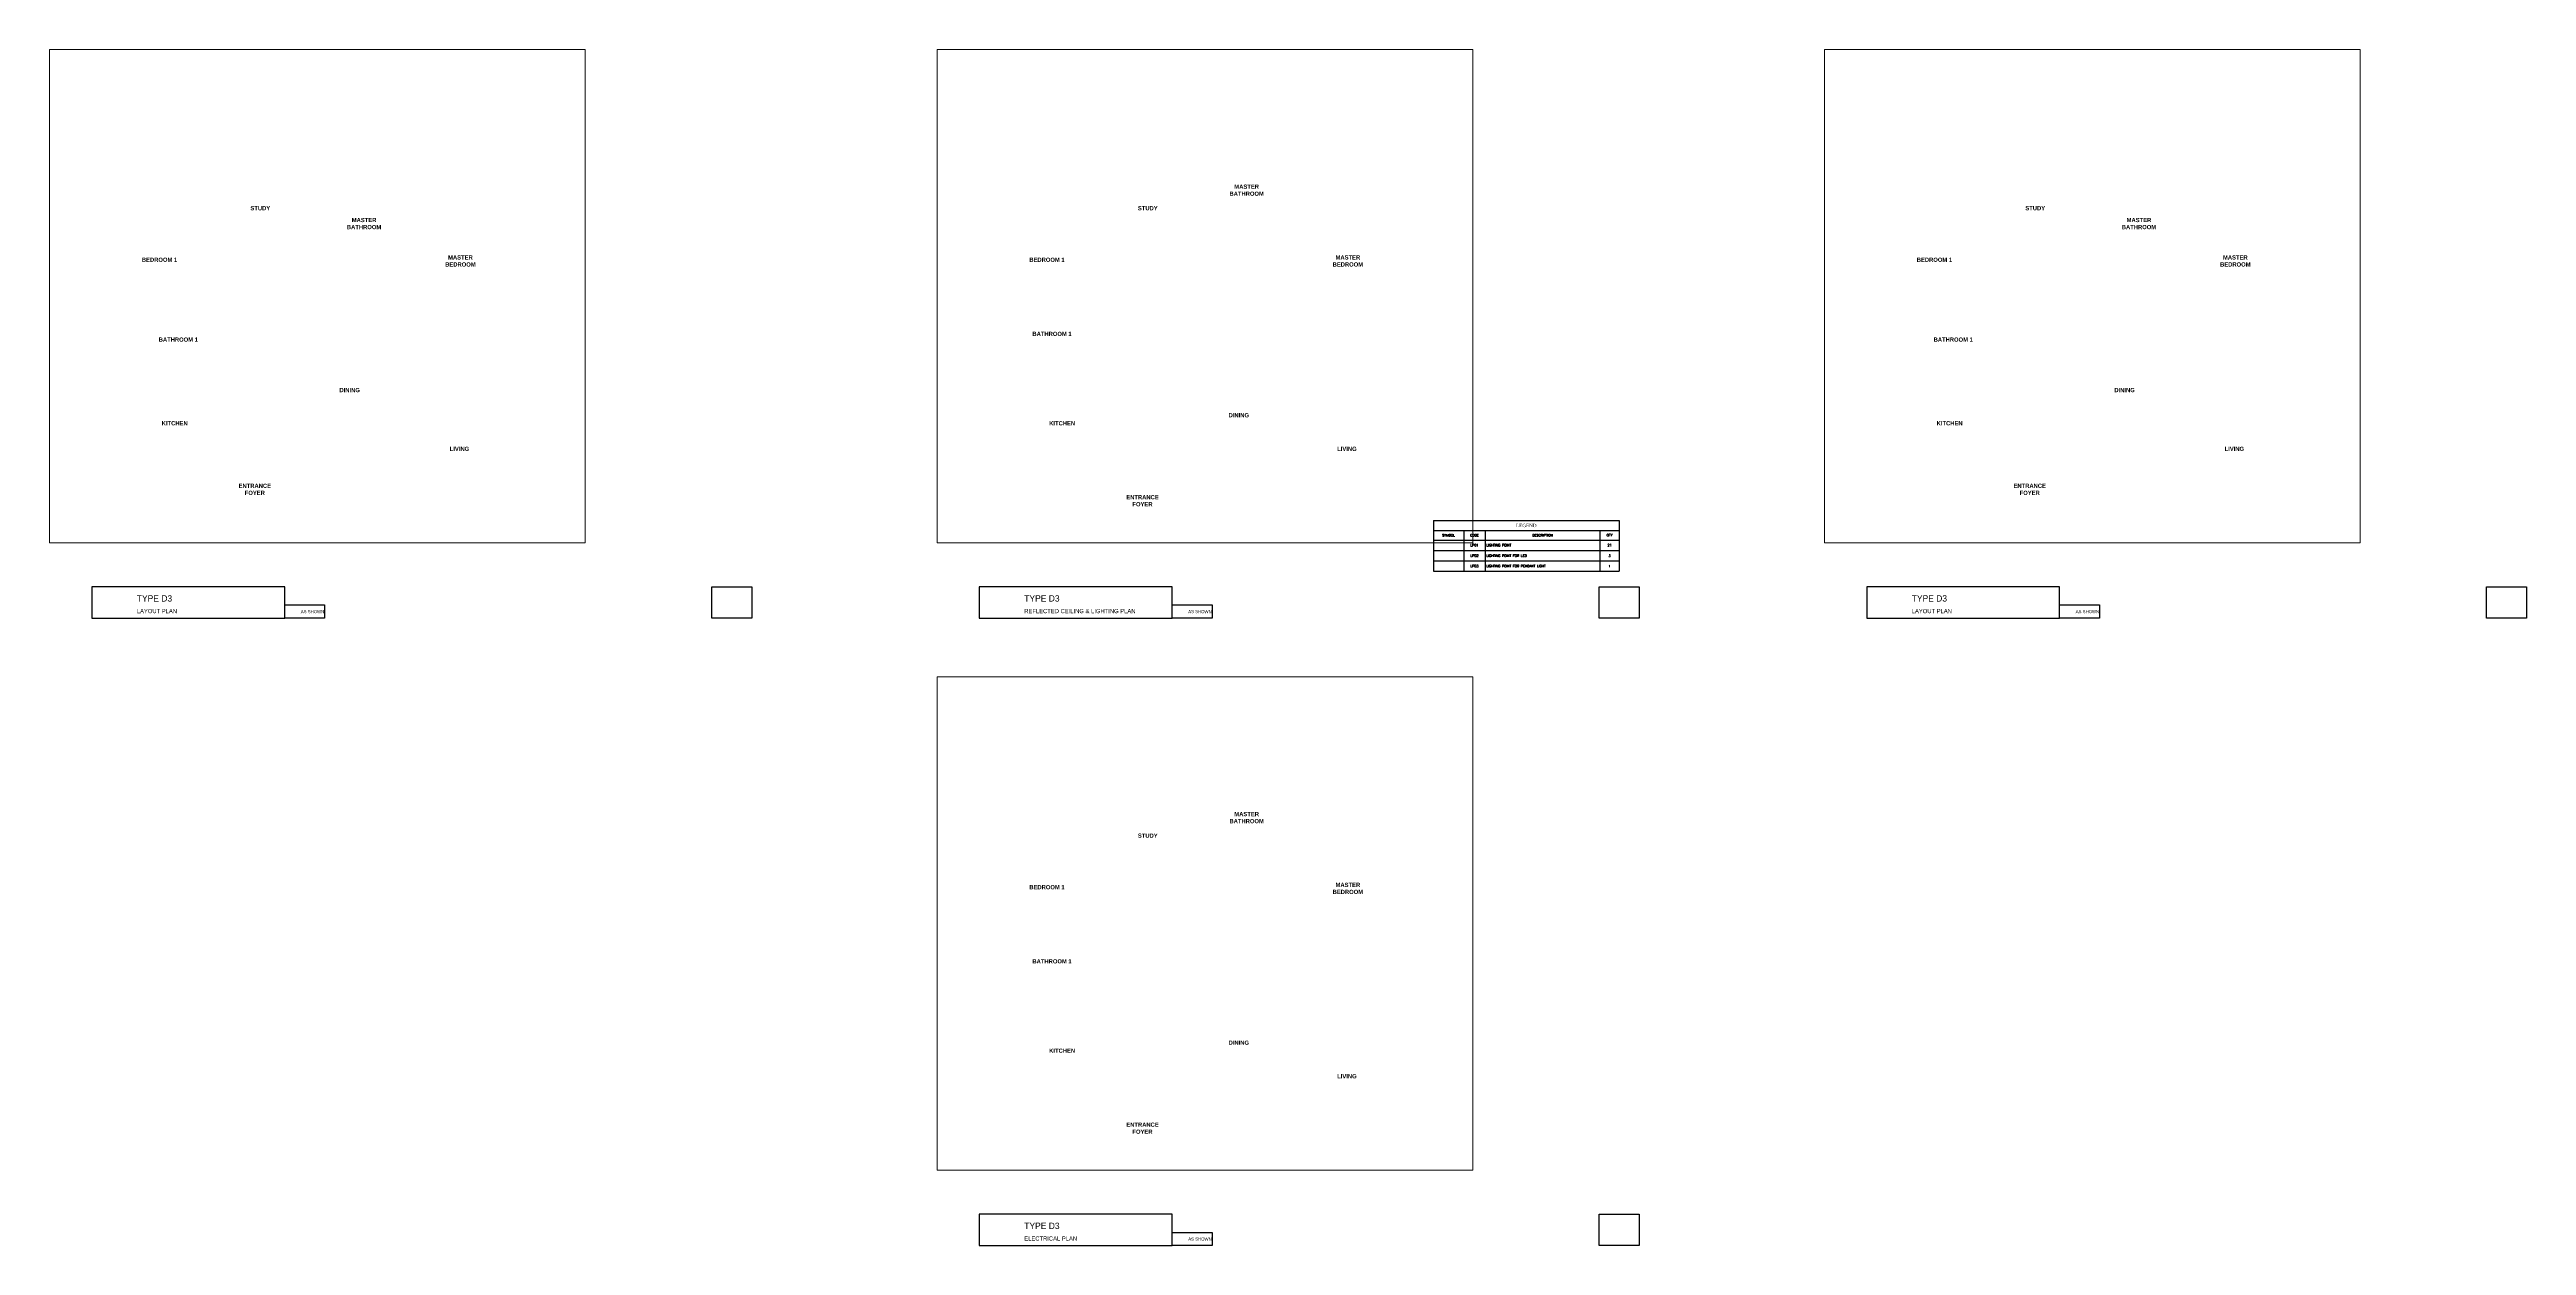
# Paper-space layout 'D3' of a CAD drawing. Header units: millimetres. Extents: x 82 to 1254, y -295 to 271.
import ezdxf
from ezdxf.enums import TextEntityAlignment as Align

# ---------------------------------------------------------------- set-up
doc = ezdxf.new("R2010")
doc.units = ezdxf.units.MM
for name, color, linetype in [('A-LOC', 4, 'Continuous'), ('A-TITLE', 7, 'Continuous'), ('A000d100', 1, 'Continuous'), ('A060g', 1, 'Continuous'), ('ID_DRWG-TITLE', 7, 'Continuous'), ('L-N-LTG', 10, 'Continuous'), ('S-TXT', 2, 'Continuous')]:
    doc.layers.add(name, color=color, linetype=linetype)
doc.layers.add('A-TEXT', color=4, linetype='Continuous', lineweight=0)
doc.layers.get('L-N-LTG').off()
doc.styles.add('GAR', font='GOTHIC.TTF', dxfattribs={"width": 0.8})
doc.styles.add('Garamond', font='GARA.TTF')
doc.styles.add('ROMANS', font='romans.shx')
doc.styles.get("Standard").update_dxf_attribs({"font": 'arial.ttf'})
doc.styles.add('Trebuchet MS', font='trebuc.ttf')

# ---------------------------------------------------------------- blocks, each defined once
blk = doc.blocks.new('TITLEBLOCK')
for points in [[(103.2, 3.5), (194.5, 3.5), (194.5, 18.3), (103.2, 18.3)], [(396.6, 18.3), (415.5, 18.3), (415.5, 3.5), (396.6, 3.5)], [(194.5, 9.7), (213.4, 9.7), (213.4, 3.5), (194.5, 3.5)]]:
    blk.add_lwpolyline(points, close=True)
at = {"layer": 'ID_DRWG-TITLE', "style": 'GAR'}
for tag, p, height in [('LVL', (124.5, 11.3), 3), ('AREA', (135, 11.3), 3), ('DWGNAME', (124.5, 5.8), 2), ('SCALE', (202.1, 5.8), 1.5), ('DWGNO', (397.9, 9.1), 2.5)]:
    blk.add_attdef(tag, p, '', height=height, dxfattribs=at)
blk = doc.blocks.new('*T288')
at = {"layer": 'S-TXT', "color": 0, "linetype": 'ByBlock', "lineweight": -2, "transparency": 16777216}
for p, q in [((0, 0), (87.9, 0)), ((0, 0), (0, -23.9)), ((87.9, 0), (87.9, -23.9)), ((0, -4.6), (87.9, -4.6)), ((0, -9.2), (87.9, -9.2)), ((14.4, -4.6), (14.4, -23.9)), ((24.5, -4.6), (24.5, -23.9)), ((78.8, -4.6), (78.8, -23.9)), ((0, -14.1), (87.9, -14.1)), ((0, -19), (87.9, -19)), ((0, -23.9), (87.9, -23.9))]:
    blk.add_line(p, q, dxfattribs=at)
at = {"layer": 'S-TXT', "color": 0, "transparency": 16777216}
for s, insert, char_height, width, attachment_point, style in [('SYMBOL', (7.2, -6.9), 1.15, 13.217, 5, 'ROMANS'), ('CODE', (19.5, -6.9), 1.15, 9.036, 5, 'ROMANS'), ('LP01', (19.5, -11.6), 1.15, 9.036, 5, 'ROMANS'), ('LIGHTING POINT', (25.1, -11.6), 1.145, 53.086, 4, 'ROMANS'), ('{\\C3;LEGEND}', (44, -2.3), 1.591, 86.793, 5, 'Garamond'), ('DESCRIPTION', (51.7, -6.9), 1.145, 53.086, 5, 'ROMANS'), ('QTY', (83.4, -6.9), 1.15, 8.018, 5, 'ROMANS'), ('21', (83.4, -11.6), 1.15, 8.018, 5, 'ROMANS'), ('LP02', (19.5, -16.6), 1.15, 9.036, 5, 'ROMANS'), ('LP03', (19.5, -21.5), 1.15, 9.036, 5, 'ROMANS'), ('LIGHTING POINT FOR LED', (25.1, -16.6), 1.145, 53.086, 4, 'ROMANS'), ('LIGHTING POINT FOR PENDANT LIGHT', (25.1, -21.5), 1.145, 53.086, 4, 'ROMANS'), ('3', (83.4, -16.6), 1.15, 8.018, 5, 'ROMANS'), ('1', (83.4, -21.5), 1, 8.018, 5, 'ROMANS')]:
    blk.add_mtext(s, dxfattribs=dict(at, insert=insert, char_height=char_height, width=width, attachment_point=attachment_point, style=style))
blk = doc.blocks.new('LP01')
at = {"color": 145}
for p, q in [((-1.75, 0), (1.75, 0)), ((0, -1.75), (0, 1.75))]:
    blk.add_line(p, q, dxfattribs=at)
blk.add_circle((0, 0), 1.25)
at = {"layer": 'Defpoints'}
for p in [(-1.25, 0), (0, 1.25), (0, 0), (1.25, 0), (0, -1.25)]:
    blk.add_point(p, dxfattribs=at)
at = {"color": 2, "style": 'Trebuchet MS', "width": 0.5}
blk.add_attdef('Power', text='', height=1.5, dxfattribs=at).set_placement((1.75, 0), align=Align.BOTTOM_LEFT)
at = {"layer": 'A-LOC', "style": 'ROMANS', "width": 0.75, "flags": 9}
for tag, p in [('Wattage', (0, -3)), ('Source', (0, -1.25))]:
    blk.add_attdef(tag, text='', height=1.5, dxfattribs=at).set_placement(p, align=Align.TOP_CENTER)
blk = doc.blocks.new('LP02')
for p, q in [((-1.75, 0), (-1.25, 0)), ((0, 1.25), (0, 1.75)), ((1.25, 0), (1.75, 0)), ((0, -1.75), (0, -1.25))]:
    blk.add_line(p, q)
blk.add_circle((0, 0), 1.25)
at = {"layer": 'Defpoints'}
for p in [(-1.25, 0), (0, 1.25), (0, 0), (0, 0), (1.25, 0), (0, -1.25)]:
    blk.add_point(p, dxfattribs=at)
at = {"color": 2, "style": 'Trebuchet MS', "width": 0.5}
blk.add_attdef('Power', text='', height=1.5, dxfattribs=at).set_placement((1.75, 0), align=Align.BOTTOM_LEFT)
at = {"layer": 'A-LOC', "style": 'ROMANS', "width": 0.75, "flags": 9}
for tag, p in [('Wattage', (0, -3)), ('Source', (0, -1.25))]:
    blk.add_attdef(tag, text='', height=1.5, dxfattribs=at).set_placement(p, align=Align.TOP_CENTER)
blk = doc.blocks.new('LP03')
h = blk.add_hatch(color=145)
h.dxf.hatch_style = 1
h.paths.add_polyline_path([(0, -1.25), (0, 0), (-1.25, 0, 0.4142136)])
h = blk.add_hatch(color=145)
h.dxf.hatch_style = 1
h.paths.add_polyline_path([(0, 0), (1.25, 0, 0.4142136), (0, 1.25)])
at = {"color": 145}
for p, q in [((-1.75, 0), (1.75, 0)), ((0, -1.75), (0, 1.75))]:
    blk.add_line(p, q, dxfattribs=at)
at = {"color": 0}
blk.add_circle((0, 0), 1.25, dxfattribs=at)
at = {"layer": 'Defpoints'}
for p in [(-1.25, 0), (0, 1.25), (0, 0), (1.25, 0), (0, -1.25)]:
    blk.add_point(p, dxfattribs=at)
at = {"color": 2, "style": 'Trebuchet MS', "width": 0.5}
blk.add_attdef('Power', text='', height=1.5, dxfattribs=at).set_placement((1.75, 0), align=Align.BOTTOM_LEFT)
at = {"layer": 'A-LOC', "style": 'ROMANS', "width": 0.75, "flags": 9}
for tag, p in [('Wattage', (0, -3)), ('Source', (0, -1.25))]:
    blk.add_attdef(tag, text='', height=1.5, dxfattribs=at).set_placement(p, align=Align.TOP_CENTER)

psp = doc.layouts.new('D3')

# ---------------------------------------------------------------- block references
psp.add_blockref('*T288', (736.9, 48.4))
at = {"layer": 'A-TITLE'}
ref = psp.add_blockref('TITLEBLOCK', (-1.2, -1.2), dxfattribs=at)
ref.add_attrib('LVL', 'TYPE D3', (123.3, 10.1), dxfattribs={"layer": 'A060g', "color": 2, "height": 3, "style": 'GAR'})
ref.add_attrib('DWGNAME', 'LAYOUT PLAN', (123.3, 4.6), dxfattribs={"layer": 'A060g', "color": 2, "height": 2, "style": 'GAR'})
ref.add_attrib('SCALE', 'AS SHOWN', (200.9, 4.6), dxfattribs={"layer": 'A000d100', "color": 2, "height": 1.5, "style": 'GAR', "width": 0.983398})
ref = psp.add_blockref('TITLEBLOCK', (418.8, -1.2), dxfattribs=at)
ref.add_attrib('LVL', 'TYPE D3', (543.3, 10.1), dxfattribs={"layer": 'A060g', "color": 2, "height": 3, "style": 'GAR'})
ref.add_attrib('DWGNAME', 'REFLECTED CEILING & LIGHTING PLAN', (543.3, 4.6), dxfattribs={"layer": 'A060g', "color": 2, "height": 2, "style": 'GAR'})
ref.add_attrib('SCALE', 'AS SHOWN', (620.9, 4.6), dxfattribs={"layer": 'A000d100', "color": 2, "height": 1.5, "style": 'GAR', "width": 0.983398})
ref = psp.add_blockref('TITLEBLOCK', (838.8, -1.2), dxfattribs=at)
ref.add_attrib('LVL', 'TYPE D3', (963.3, 10.1), dxfattribs={"layer": 'A060g', "color": 2, "height": 3, "style": 'GAR'})
ref.add_attrib('DWGNAME', 'LAYOUT PLAN', (963.3, 4.6), dxfattribs={"layer": 'A060g', "color": 2, "height": 2, "style": 'GAR'})
ref.add_attrib('SCALE', 'AS SHOWN', (1040.9, 4.6), dxfattribs={"layer": 'A000d100', "color": 2, "height": 1.5, "style": 'GAR', "width": 0.983398})
ref = psp.add_blockref('TITLEBLOCK', (418.8, -298.2), dxfattribs=at)
ref.add_attrib('LVL', 'TYPE D3', (543.3, -286.9), dxfattribs={"layer": 'A060g', "color": 2, "height": 3, "style": 'GAR'})
ref.add_attrib('DWGNAME', 'ELECTRICAL PLAN', (543.3, -292.4), dxfattribs={"layer": 'A060g', "color": 2, "height": 2, "style": 'GAR'})
ref.add_attrib('SCALE', 'AS SHOWN', (620.9, -292.4), dxfattribs={"layer": 'A000d100', "color": 2, "height": 1.5, "style": 'GAR', "width": 0.983398})
at = {"layer": 'L-N-LTG', "xscale": 0.5727066250240829, "yscale": 0.5727066250240829, "zscale": 0.5727066250240829}
for name, p in [('LP01', (744, 36.5)), ('LP02', (744, 31.8)), ('LP03', (744, 26.9))]:
    psp.add_blockref(name, p, dxfattribs=at)

# ---------------------------------------------------------------- texts
at = {"layer": 'A-TEXT', "ltscale": 0.1, "char_height": 2, "attachment_point": 1}
for s, insert in [('\\pxqc;{\\f@MS UI Gothic|b1|i0|c0|p50;MASTER BATHROOM }', (635.5, 207.5)), ('\\pxqc;{\\f@MS UI Gothic|b1|i0|c0|p50;STUDY}', (168.7, 197.3)), ('\\pxqc;{\\f@MS UI Gothic|b1|i0|c0|p50;MASTER BATHROOM }', (217.8, 191.7)), ('\\pxqc;{\\f@MS UI Gothic|b1|i0|c0|p50;STUDY}', (588.7, 197.3)), ('\\pxqc;{\\f@MS UI Gothic|b1|i0|c0|p50;STUDY}', (1008.7, 197.3)), ('\\pxqc;{\\f@MS UI Gothic|b1|i0|c0|p50;MASTER BATHROOM }', (1057.8, 191.7)), ('\\pxqc;{\\f@MS UI Gothic|b1|i0|c0|p50;BEDROOM 1}', (121, 172.9)), ('\\pxqc;{\\f@MS UI Gothic|b1|i0|c0|p50;MASTER\\PBEDROOM }', (263.4, 174)), ('\\pxqc;{\\f@MS UI Gothic|b1|i0|c0|p50;BEDROOM 1}', (541, 172.9)), ('\\pxqc;{\\f@MS UI Gothic|b1|i0|c0|p50;MASTER\\PBEDROOM }', (683.4, 174)), ('\\pxqc;{\\f@MS UI Gothic|b1|i0|c0|p50;BEDROOM 1}', (961, 172.9)), ('\\pxqc;{\\f@MS UI Gothic|b1|i0|c0|p50;MASTER\\PBEDROOM }', (1103.4, 174)), ('\\pxqc;{\\f@MS UI Gothic|b1|i0|c0|p50;BATHROOM 1}', (129.9, 135.1)), ('\\pxqc;{\\f@MS UI Gothic|b1|i0|c0|p50;BATHROOM 1}', (543.4, 137.8)), ('\\pxqc;{\\f@MS UI Gothic|b1|i0|c0|p50;BATHROOM 1}', (969.9, 135.1)), ('{\\f@MS UI Gothic|b1|i0|c0|p50;DINING}', (219.2, 111.2)), ('{\\f@MS UI Gothic|b1|i0|c0|p50;DINING}', (1059.2, 111.2)), ('{\\f@MS UI Gothic|b1|i0|c0|p50;KITCHEN}', (135.1, 95.5)), ('{\\f@MS UI Gothic|b1|i0|c0|p50;KITCHEN}', (555.1, 95.5)), ('{\\f@MS UI Gothic|b1|i0|c0|p50;DINING}', (640, 99.3)), ('{\\f@MS UI Gothic|b1|i0|c0|p50;KITCHEN}', (975.1, 95.5)), ('{\\f@MS UI Gothic|b1|i0|c0|p50;LIVING}', (271.4, 83.4)), ('{\\f@MS UI Gothic|b1|i0|c0|p50;LIVING}', (691.4, 83.4)), ('{\\f@MS UI Gothic|b1|i0|c0|p50;LIVING}', (1111.4, 83.4)), ('\\pxqc;{\\f@MS UI Gothic|b1|i0|c0|p50;ENTRANCE\\PFOYER}', (166.1, 65.9)), ('\\pxqc;{\\f@MS UI Gothic|b1|i0|c0|p50;ENTRANCE\\PFOYER}', (586.2, 60.5)), ('\\pxqc;{\\f@MS UI Gothic|b1|i0|c0|p50;ENTRANCE\\PFOYER}', (1006.1, 65.9)), ('\\pxqc;{\\f@MS UI Gothic|b1|i0|c0|p50;MASTER BATHROOM }', (635.5, -89.5)), ('\\pxqc;{\\f@MS UI Gothic|b1|i0|c0|p50;STUDY}', (588.7, -99.7)), ('\\pxqc;{\\f@MS UI Gothic|b1|i0|c0|p50;BEDROOM 1}', (541, -124.1)), ('\\pxqc;{\\f@MS UI Gothic|b1|i0|c0|p50;MASTER\\PBEDROOM }', (683.4, -123)), ('\\pxqc;{\\f@MS UI Gothic|b1|i0|c0|p50;BATHROOM 1}', (543.4, -159.2)), ('{\\f@MS UI Gothic|b1|i0|c0|p50;DINING}', (640, -197.7)), ('{\\f@MS UI Gothic|b1|i0|c0|p50;KITCHEN}', (555.1, -201.5)), ('{\\f@MS UI Gothic|b1|i0|c0|p50;LIVING}', (691.4, -213.6)), ('\\pxqc;{\\f@MS UI Gothic|b1|i0|c0|p50;ENTRANCE\\PFOYER}', (586.2, -236.5))]:
    psp.add_mtext_dynamic_manual_height_columns(s, width=26.102, gutter_width=75, heights=[0], dxfattribs=dict(at, insert=insert))

# ---------------------------------------------------------------- viewports
at = {"layer": 'Defpoints'}
vp = psp.add_viewport(center=(208.8, 154.7), size=(253.5, 233.5), view_center_point=(178015.4, 35022.4), view_height=11675, dxfattribs=at)
vp.frozen_layers = ['L-N-LTG']
psp.add_viewport(center=(628.8, 154.7), size=(253.5, 233.5), view_center_point=(178015.4, 35022.4), view_height=11675, status=3, dxfattribs=at)
for center, status in [((1048.8, 154.7), 4), ((628.8, -142.3), 5)]:
    vp = psp.add_viewport(center=center, size=(253.5, 233.5), view_center_point=(178015.4, 35022.4), view_height=11675, status=status, dxfattribs=at)
    vp.frozen_layers = ['L-N-LTG']

doc.saveas('drawing.dxf')
